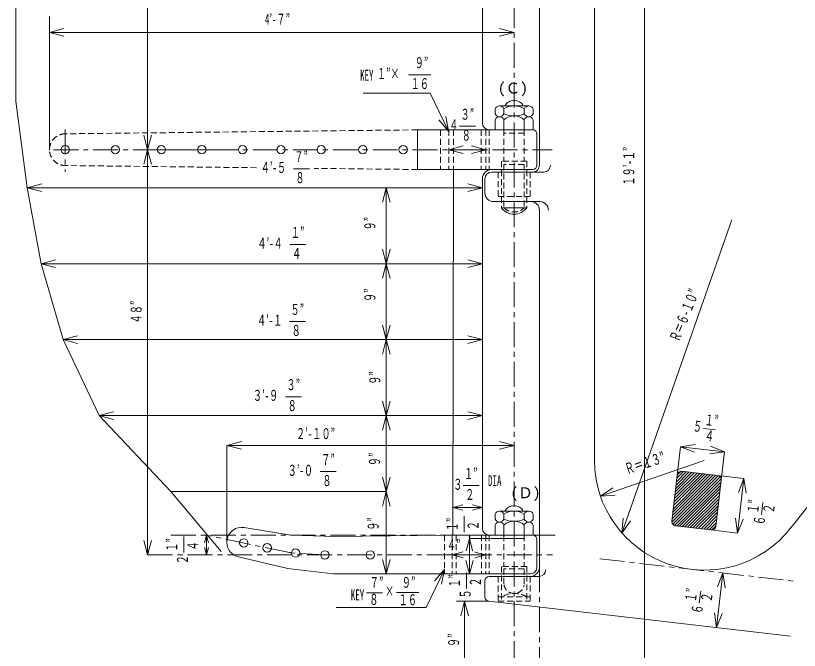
# Model space of a CAD drawing. Units: millimetres, scale not verified. Extents: x -6153 to 6153, y -4352 to 4352.
# Drawn here: x -4916 to -2560, y -3360 to -1451 of the extents above; entities that cross this region are included whole.
import ezdxf
from ezdxf.enums import TextEntityAlignment as Align

# ---------------------------------------------------------------- set-up
doc = ezdxf.new("R2010")
doc.units = ezdxf.units.MM
doc.header["$LTSCALE"] = 15
doc.linetypes.add('CHAIN1', pattern=[8, 5, -1, 1, -1])
doc.linetypes.add('DASHED1', pattern=[1.8, 1.2, -0.6])
for name, color, linetype, lineweight in [('0-0_0', 3, 'Continuous', 18), ('0-1_芯', 4, 'CHAIN1', 18), ('0-2_寸法', 2, 'Continuous', 18)]:
    doc.layers.add(name, color=color, linetype=linetype, lineweight=lineweight)
doc.styles.add('ＭＳ ゴシック', font='')
doc.styles.get('ＭＳ ゴシック').set_extended_font_data('MS Gothic')

msp = doc.modelspace()

# ---------------------------------------------------------------- linework, layer by layer
at = {"layer": '0-0_0'}
for p, q in [((-3513.02, -1773.82), (-3513.02, -776.87)), ((-3176.47, -2788.33), (-3176.47, -774.35)), ((-3341.57, -1900.82), (-3341.57, -870.85)), ((-4881.44, -1968.13), (-4916.37, -1707.99)), ((-3474.92, -1731.01), (-3474.92, -1745.79)), ((-3461.58, -1722.07), (-3417.77, -1722.07)), ((-3448.25, -1731.01), (-3448.25, -1745.79)), ((-3373.95, -1722.07), (-3417.77, -1722.07)), ((-3387.29, -1731.01), (-3387.29, -1745.79)), ((-3360.62, -1731.01), (-3360.62, -1745.79)), ((-3474.92, -1794.14), (-3474.92, -1763.66)), ((-3448.25, -1794.14), (-3448.25, -1763.66)), ((-3387.29, -1794.14), (-3387.29, -1763.66)), ((-3360.62, -1794.14), (-3360.62, -1763.66)), ((-3341.57, -1893.2), (-3341.57, -1773.82)), ((-3708.6, -1794.14), (-3361.89, -1794.14)), ((-3708.6, -1794.14), (-3708.6, -1913.52)), ((-3349.19, -1806.84), (-3349.19, -1900.82)), ((-4393.7, -1853.83), (-4546.1, -1853.83)), ((-4519.86, -1853.83), (-4314.03, -1853.83)), ((-3708.6, -1913.52), (-3361.89, -1913.52)), ((-3601.92, -3013.34), (-3599.69, -1913.52)), ((-3485.08, -1921.14), (-3328.77, -1921.14)), ((-3513.02, -2993.02), (-3513.02, -1941.46)), ((-3505.4, -1984.64), (-3505.4, -1941.46)), ((-3480, -2010.04), (-3340.27, -2010.04)), ((-3455.87, -2028.43), (-3379.67, -2028.43)), ((-3341.57, -3109.86), (-3341.57, -2035.44)), ((-4665.54, -2653.93), (-4449.64, -2882.53)), ((-2934.4, -2893.11), (-2867.92, -2826.63)), ((-2933.23, -2882.96), (-2875.97, -2825.7)), ((-2932.06, -2872.81), (-2884.02, -2824.77)), ((-2930.89, -2862.66), (-2892.08, -2823.84)), ((-2929.72, -2852.51), (-2900.13, -2822.92)), ((-2928.55, -2842.35), (-2908.18, -2821.99)), ((-2927.37, -2832.2), (-2916.61, -2821.44)), ((-2913.34, -2821.39), (-2806.1, -2833.76)), ((-2943.45, -2974), (-2803.72, -2834.27)), ((-2927.42, -2832.55), (-2943.42, -2971.33)), ((-2942.6, -2964.17), (-2811.56, -2833.13)), ((-2941.43, -2954.02), (-2819.61, -2832.2)), ((-2940.93, -2980.46), (-2798.23, -2837.76)), ((-2940.25, -2943.87), (-2827.66, -2831.27)), ((-2939.08, -2933.71), (-2835.71, -2830.35)), ((-2937.91, -2923.56), (-2843.77, -2829.42)), ((-2936.74, -2913.41), (-2851.82, -2828.49)), ((-2935.91, -2984.42), (-2795.15, -2843.67)), ((-2935.57, -2903.26), (-2859.87, -2827.56)), ((-2794.94, -2847.83), (-2810.95, -2986.61)), ((-2928.36, -2985.85), (-2795.54, -2853.04)), ((-2920.31, -2986.78), (-2796.71, -2863.19)), ((-2912.26, -2987.71), (-2797.89, -2873.34)), ((-4449.64, -2882.53), (-4298.66, -3062.31)), ((-2904.21, -2988.64), (-2799.06, -2883.49)), ((-2896.16, -2989.57), (-2800.23, -2893.64)), ((-2888.1, -2990.5), (-2801.4, -2903.79)), ((-2880.05, -2991.43), (-2802.57, -2913.94)), ((-3461.58, -2941.27), (-3417.77, -2941.27)), ((-3373.95, -2941.27), (-3417.77, -2941.27)), ((-2872, -2992.35), (-2803.74, -2924.09)), ((-2863.95, -2993.28), (-2804.91, -2934.25)), ((-2855.9, -2994.21), (-2806.08, -2944.4)), ((-3474.92, -2950.21), (-3474.92, -2964.99)), ((-3448.25, -2950.21), (-3448.25, -2964.99)), ((-3387.29, -2950.21), (-3387.29, -2964.99)), ((-3360.62, -2950.21), (-3360.62, -2964.99)), ((-2847.85, -2995.14), (-2807.25, -2954.55)), ((-2839.79, -2996.07), (-2808.42, -2964.7)), ((-4089.29, -3013.34), (-4229.59, -2990.47)), ((-3474.92, -3013.34), (-3474.92, -2982.86)), ((-3448.25, -3013.34), (-3448.25, -2982.86)), ((-3387.29, -3013.34), (-3387.29, -2982.86)), ((-3360.62, -3013.34), (-3360.62, -2982.86)), ((-2932.26, -2985.4), (-2825.02, -2997.77)), ((-2831.74, -2997), (-2809.59, -2974.85)), ((-2823.62, -2997.86), (-2810.77, -2985)), ((-3387.29, -3023.5), (-3448.25, -3023.5)), ((-3349.19, -3026.04), (-3349.19, -3109.98)), ((-4246.93, -3078.71), (-4097.65, -3114.08)), ((-4097.65, -3114.08), (-3961.61, -3130.18)), ((-3961.61, -3130.18), (-3368.23, -3130.18)), ((-3485.08, -3130.18), (-3368.23, -3130.18)), ((-3505.4, -3199.57), (-3505.4, -3150.5)), ((-3492.7, -3137.8), (-3342.92, -3137.8)), ((-3494.15, -3212.19), (-2586.98, -3316.82))]:
    msp.add_line(p, q, dxfattribs=at)
at = {"layer": '0-0_0', "color": 1, "linetype": 'DASHED1'}
for p, q in [((-3708.6, -1794.14), (-4767.3, -1806.08)), ((-3639.38, -1794.14), (-3639.38, -1913.52)), ((-3613.98, -1794.14), (-3613.98, -1913.52)), ((-3599.69, -1794.14), (-3599.69, -1913.52)), ((-3517.14, -1794.14), (-3517.14, -1913.52)), ((-3502.86, -1794.14), (-3502.86, -1913.52)), ((-3492.7, -1794.14), (-3492.7, -1913.52)), ((-3448.25, -1794.14), (-3448.25, -1888.12)), ((-3387.29, -1804.3), (-3448.25, -1804.3)), ((-3387.29, -1794.14), (-3387.29, -1888.12)), ((-4192.07, -1908.06), (-4767.3, -1901.57)), ((-3455.87, -1888.12), (-3455.87, -2028.43)), ((-3379.67, -1888.12), (-3455.87, -1888.12)), ((-3448.25, -1898.28), (-3448.25, -2028.43)), ((-3387.29, -1898.28), (-3448.25, -1898.28)), ((-3387.29, -1898.28), (-3387.29, -2028.43)), ((-3379.67, -1888.12), (-3379.67, -2028.43)), ((-3708.6, -1913.52), (-4018.46, -1910.02)), ((-3369.51, -1921.14), (-3369.51, -1994.8)), ((-3626.68, -3013.34), (-3626.68, -3130.18)), ((-3604.46, -3013.34), (-3604.46, -3130.18)), ((-3591.76, -3013.34), (-3591.76, -3130.18)), ((-3515.56, -3013.34), (-3515.56, -3130.18)), ((-3502.86, -3013.34), (-3502.86, -3130.18)), ((-3492.7, -3013.34), (-3492.7, -3130.18)), ((-3448.25, -3013.34), (-3448.25, -3107.32)), ((-3387.29, -3013.34), (-3387.29, -3107.32)), ((-3455.87, -3107.32), (-3455.87, -3211.46)), ((-3379.67, -3107.32), (-3455.87, -3107.32)), ((-3379.67, -3107.32), (-3379.67, -3211.46)), ((-3448.25, -3114.94), (-3448.25, -3162.39)), ((-3387.29, -3114.94), (-3448.25, -3114.94)), ((-3387.29, -3114.94), (-3387.29, -3162.39)), ((-3369.51, -3137.8), (-3369.51, -3211.46)), ((-3466.03, -3198.76), (-3369.51, -3198.76)), ((-3341.57, -3226.73), (-3341.57, -3226.7))]:
    msp.add_line(p, q, dxfattribs=at)
at = {"layer": '0-0_0', "color": 4, "lineweight": 9}
msp.add_line((-3341.57, -2010.07), (-3341.57, -2010.04), dxfattribs=at)
at = {"layer": '0-0_0', "color": 7, "lineweight": 9}
msp.add_line((-4449.64, -2882.53), (-4447.1, -2882.53), dxfattribs=at)
at = {"layer": '0-0_0'}
for points in [[(-4878.27, -456.83), (-4916.37, -793.99), (-4916.37, -1707.99)], [(-4881.44, -1968.13), (-4840.17, -2196.73), (-4773.49, -2425.33), (-4665.54, -2653.93)], [(-4089.29, -3013.34), (-3953.33, -3017.24), (-3626.68, -3013.34), (-3360.62, -3013.34)]]:
    msp.add_lwpolyline(points, dxfattribs=at)
at = {"layer": '0-0_0', "color": 1, "linetype": 'DASHED1'}
for points in [[(-3466.03, -1921.14), (-3466.03, -1994.8), (-3369.51, -1994.8)], [(-3466.03, -3137.8), (-3466.03, -3211.46), (-3369.51, -3211.46)]]:
    msp.add_lwpolyline(points, dxfattribs=at)
at = {"layer": '0-0_0', "color": 7, "lineweight": 9}
msp.add_lwpolyline([(-4447.1, -2883.21), (-4449.64, -2882.53), (-4447.1, -2881.85)], dxfattribs=at)
at = {"layer": '0-0_0'}
for centre in [(-4767.3, -1853.83), (-4616.77, -1853.83), (-4478.38, -1853.83), (-4356.78, -1853.83), (-4234.18, -1853.83), (-4118.67, -1853.83), (-3997.69, -1853.83), (-3872.85, -1853.83), (-3751.44, -1853.83), (-4230.8, -3036.83), (-4160.11, -3051.52), (-4074.71, -3067.38), (-3986.66, -3073.03), (-3850.12, -3073.03)]:
    msp.add_circle(centre, 12.7, dxfattribs=at)
for centre, radius, start, end in [((-4271.28, -1747.16), 2009.26, 0.4071, 34.18947), ((-3418.71, -1735.53), 29.88, 88.1909, 153.23806), ((-3416.82, -1735.53), 29.88, 26.76194, 91.8091), ((-3461.58, -1736.49), 14.42, 22.35349, 157.64651), ((-3419.03, -1774.23), 52.18, 88.61724, 124.05848), ((-3416.51, -1774.23), 52.18, 55.94152, 91.38276), ((-3373.95, -1736.49), 14.42, 22.35349, 157.64651), ((-3461.58, -1740.3), 14.42, 202.35349, 337.64651), ((-3461.58, -1769.14), 14.42, 22.35349, 157.64651), ((-3422.22, -1698.19), 54.24, 241.32486, 274.70638), ((-3419.27, -1794.68), 42.45, 87.96823, 133.04378), ((-3413.32, -1698.19), 54.24, 265.29362, 298.67514), ((-3416.26, -1794.68), 42.45, 46.95622, 92.03177), ((-3373.95, -1740.3), 14.42, 202.35349, 337.64651), ((-3373.95, -1769.14), 14.42, 22.35349, 157.64651), ((-3492.7, -1773.82), 20.32, 180, 270), ((-3361.89, -1806.84), 12.7, 0, 90), ((-3361.89, -1900.82), 12.7, 270, 0), ((-3361.89, -1900.82), 20.32, 270, 0), ((-3328.77, -1900.82), 20.32, 270, 0), ((-3485.08, -1941.46), 27.94, 90, 180), ((-3485.08, -1941.46), 20.32, 90, 180), ((-3480, -1984.64), 25.4, 180, 270), ((-3366.97, -2035.44), 25.4, 0, 90), ((-3340.27, -2035.44), 25.4, 0, 90), ((-3417.77, -2001.46), 46.68, 215.29756, 324.70244), ((-3656.75, -2098.03), 1394.63, 320.09261, 358.14629), ((-2846.27, -2788.33), 330.2, 180, 321.75019), ((-2914.8, -2834.01), 12.7, 83.42039, 173.42039), ((-2807.56, -2846.38), 12.7, 353.42039, 83.42039), ((-3461.58, -2955.69), 14.42, 22.35349, 157.64651), ((-3419.03, -2993.43), 52.18, 88.61724, 124.05848), ((-3418.71, -2954.73), 29.88, 88.1909, 153.23806), ((-3416.51, -2993.43), 52.18, 55.94152, 91.38276), ((-3416.82, -2954.73), 29.88, 26.76194, 91.8091), ((-3373.95, -2955.69), 14.42, 22.35349, 157.64651), ((-3461.58, -2959.5), 14.42, 202.35349, 337.64651), ((-3422.22, -2917.39), 54.24, 241.32486, 274.70638), ((-3413.32, -2917.39), 54.24, 265.29362, 298.67514), ((-3373.95, -2959.5), 14.42, 202.35349, 337.64651), ((-4236.6, -3034.91), 45, 81.03978, 256.72844), ((-3461.58, -2988.34), 14.42, 22.35349, 157.64651), ((-3419.27, -3013.88), 42.45, 87.96823, 133.04378), ((-3416.26, -3013.88), 42.45, 46.95622, 92.03177), ((-3373.95, -2988.34), 14.42, 22.35349, 157.64651), ((-2930.81, -2972.79), 12.7, 173.42039, 263.42039), ((-2823.57, -2985.16), 12.7, 263.42039, 353.42039), ((-3492.7, -2993.02), 20.32, 180, 270), ((-3361.89, -3026.04), 12.7, 0, 90), ((-3370.36, -3109.09), 21.19, 275.76401, 357.93122), ((-3370.36, -3109.09), 28.81, 275.76401, 357.93122), ((-3342.92, -3117.48), 20.32, 270, 0), ((-3492.7, -3150.5), 12.7, 90, 180), ((-3492.7, -3199.57), 12.7, 180, 263.42039)]:
    msp.add_arc(centre, radius, start, end, dxfattribs=at)
at = {"layer": '0-0_0', "color": 1, "linetype": 'DASHED1'}
for centre, radius, start, end in [((-4767.03, -1853.83), 47.74, 90.32591, 269.67409), ((-3417.77, -1998.58), 42.67, 224.40676, 315.59324), ((-3417.77, -3158.11), 30.78, 187.99721, 352.00279), ((-3417.77, -3267.35), 78.47, 60.95138, 119.04862)]:
    msp.add_arc(centre, radius, start, end, dxfattribs=at)
at = {"layer": '0-1_芯'}
for p, q in [((-3417.77, -4007.42), (-3417.77, 3673.88)), ((-4767.3, -1793.08), (-4767.3, -1920.33)), ((-4802.93, -1853.83), (-3303.3, -1853.83)), ((-4449.64, -3013.34), (-3294.16, -3013.34)), ((-4093.2, -3065.37), (-4344.51, -3013.34)), ((-4519.86, -3073.03), (-3302.03, -3073.03)), ((-3986.66, -3073.03), (-4086.96, -3066.59)), ((-3160.2, -3084.51), (-2568.06, -3152.81)), ((-3341.57, -3109.86), (-3341.57, -3610.69))]:
    msp.add_line(p, q, dxfattribs=at)
msp.add_arc((-4080.38, -3016.22), 50.8, 255.37985, 262.55475, dxfattribs=at)
at = {"layer": '0-2_寸法'}
for p, q in [((-3025.82, -3440.14), (-3025.82, 2376.46)), ((-4519.86, -634.63), (-4519.86, -1853.83)), ((-4814.77, -1453.42), (-4814.77, -1853.83)), ((-4814.77, -1501.2), (-4771.3, -1489.56)), ((-4814.77, -1501.2), (-3417.77, -1501.2)), ((-4814.77, -1501.2), (-4771.3, -1512.85)), ((-3417.77, -1501.2), (-3461.23, -1489.56)), ((-3417.77, -1501.2), (-3461.23, -1512.85)), ((-3735.2, -1628.41), (-3668.48, -1628.41)), ((-3670.18, -1683.7), (-3871.53, -1683.7)), ((-3615.08, -1798.28), (-3670.18, -1683.7)), ((-3615.08, -1798.28), (-3644.42, -1764.15)), ((-3615.08, -1798.28), (-3623.43, -1754.06)), ((-3581.67, -1783.58), (-3533.58, -1783.58)), ((-4519.86, -1853.83), (-4531.51, -1810.36)), ((-4519.86, -1853.83), (-4508.21, -1810.36)), ((-4519.86, -1853.83), (-4531.51, -1897.29)), ((-4519.86, -1853.83), (-4519.86, -3073.03)), ((-4519.86, -1853.83), (-4508.21, -1897.29)), ((-3613.98, -1853.83), (-3570.52, -1842.18)), ((-3613.98, -1853.83), (-3502.86, -1853.83)), ((-3613.98, -1853.83), (-3570.52, -1865.47)), ((-3502.86, -1853.83), (-3546.32, -1842.18)), ((-3502.86, -1853.83), (-3546.32, -1865.47)), ((-4081.47, -1911.2), (-4033.38, -1911.2)), ((-4881.44, -1968.13), (-4837.98, -1956.48)), ((-4881.44, -1968.13), (-3513.02, -1968.13)), ((-4881.44, -1968.13), (-4837.98, -1979.77)), ((-3802.06, -1968.13), (-3813.71, -2011.59)), ((-3802.06, -1968.13), (-3802.06, -2196.73)), ((-3802.06, -1968.13), (-3790.42, -2011.59)), ((-3513.02, -1968.13), (-3556.48, -1956.48)), ((-3513.02, -1968.13), (-3556.48, -1979.77)), ((-3093.53, -3007.17), (-2762.83, -2064.75)), ((-4091.81, -2139.04), (-4043.72, -2139.04)), ((-3802.06, -2196.73), (-3813.71, -2153.26)), ((-3802.06, -2196.73), (-3790.42, -2153.26)), ((-4840.17, -2196.73), (-4796.7, -2185.08)), ((-3513.02, -2196.73), (-3556.48, -2185.08)), ((-4840.17, -2196.73), (-3513.02, -2196.73)), ((-4840.17, -2196.73), (-4796.7, -2208.37)), ((-3802.06, -2196.73), (-3813.71, -2240.19)), ((-3802.06, -2196.73), (-3790.42, -2240.19)), ((-3513.02, -2196.73), (-3556.48, -2208.37)), ((-4092.91, -2370.82), (-4044.82, -2370.82)), ((-3802.06, -2425.33), (-3813.71, -2381.86)), ((-3802.06, -2425.33), (-3790.42, -2381.86)), ((-4773.49, -2425.33), (-4730.03, -2413.68)), ((-4773.49, -2425.33), (-3513.02, -2425.33)), ((-4773.49, -2425.33), (-4730.03, -2436.97)), ((-3802.06, -2425.33), (-3813.71, -2468.79)), ((-3802.06, -2425.33), (-3802.06, -2653.93)), ((-3513.02, -2425.33), (-3556.48, -2413.68)), ((-3513.02, -2425.33), (-3556.48, -2436.97)), ((-4105.02, -2596.91), (-4056.93, -2596.91)), ((-3802.06, -2653.93), (-3813.71, -2610.46)), ((-3802.06, -2653.93), (-3790.42, -2610.46)), ((-4665.54, -2653.93), (-4622.08, -2642.28)), ((-4665.54, -2653.93), (-3513.02, -2653.93)), ((-4665.54, -2653.93), (-4622.08, -2665.57)), ((-3802.06, -2653.93), (-3813.71, -2697.39)), ((-3802.06, -2653.93), (-3802.06, -2882.53)), ((-3802.06, -2653.93), (-3790.42, -2697.39)), ((-3513.02, -2653.93), (-3556.48, -2642.28)), ((-3513.02, -2653.93), (-3556.48, -2665.57)), ((-2848.57, -2692.09), (-2812.78, -2696.48)), ((-4281.37, -2743.37), (-4237.9, -2731.73)), ((-3417.77, -2743.37), (-3461.23, -2731.73)), ((-4281.37, -2743.37), (-3417.77, -2743.37)), ((-4281.37, -3030.37), (-4281.37, -2743.37)), ((-4281.37, -2743.37), (-4237.9, -2755.02)), ((-3417.77, -2743.37), (-3461.23, -2755.02)), ((-2927.42, -2832.55), (-2917.59, -2747.36)), ((-2917.59, -2747.36), (-2873.07, -2740.77)), ((-2917.59, -2747.36), (-2785.12, -2762.63)), ((-2917.59, -2747.36), (-2875.74, -2763.91)), ((-2785.12, -2762.63), (-2826.96, -2746.08)), ((-2785.12, -2762.63), (-2829.63, -2769.22)), ((-2794.94, -2847.83), (-2785.12, -2762.63)), ((-2846.27, -2788.33), (-3158.46, -2895.88)), ((-4000.5, -2822.39), (-3952.41, -2822.39)), ((-3802.06, -2882.53), (-3813.71, -2839.06)), ((-3802.06, -2882.53), (-3790.42, -2839.06)), ((-2806.1, -2833.76), (-2726.9, -2842.9)), ((-2745.82, -3006.91), (-2726.9, -2842.9)), ((-2726.9, -2842.9), (-2743.45, -2884.74)), ((-2726.9, -2842.9), (-2720.31, -2887.41)), ((-3571.12, -2864.35), (-3523.03, -2864.35)), ((-3158.46, -2895.88), (-3121.16, -2870.72)), ((-4447.1, -2882.53), (-3802.06, -2882.53)), ((-3802.06, -2882.53), (-3813.71, -2925.99)), ((-3802.06, -2882.53), (-3802.06, -3130.18)), ((-3802.06, -2882.53), (-3790.42, -2925.99)), ((-3158.46, -2895.88), (-3113.57, -2892.74)), ((-2674.2, -2951.41), (-2669.81, -2915.61)), ((-3601.75, -2930.24), (-3571.98, -2922.27)), ((-3601.75, -2930.24), (-3571.98, -2938.22)), ((-3601.75, -2930.24), (-3513.02, -2930.24)), ((-3513.02, -2930.24), (-3543.18, -2922.16)), ((-3513.02, -2930.24), (-3543.18, -2938.32)), ((-3567.71, -3004.56), (-3567.71, -2956.47)), ((-3093.53, -3007.17), (-3090.13, -2962.3)), ((-2745.82, -3006.91), (-2752.41, -2962.39)), ((-2745.82, -3006.91), (-2729.27, -2965.06)), ((-3093.53, -3007.17), (-3068.15, -2970.02)), ((-4342.28, -3013.34), (-4348.4, -3036.19)), ((-4342.28, -3013.34), (-4336.16, -3036.19)), ((-4342.28, -3013.34), (-4342.28, -3073.03)), ((-3552.25, -3013.34), (-3553.25, -3017.09)), ((-3552.25, -3013.34), (-3551.24, -3017.09)), ((-3552.25, -3023.5), (-3552.25, -3013.34)), ((-2825.02, -2997.77), (-2745.82, -3006.91)), ((-4519.86, -3073.03), (-4531.51, -3029.56)), ((-4519.86, -3073.03), (-4508.21, -3029.56)), ((-4410.73, -3065.88), (-4410.73, -3017.79)), ((-3552.25, -3023.5), (-3562.08, -3060.19)), ((-3552.25, -3023.5), (-3551.09, -3019.18)), ((-3552.25, -3023.5), (-3542.41, -3060.19)), ((-3552.25, -3023.5), (-3552.25, -3130.18)), ((-4342.28, -3073.03), (-4348.21, -3050.91)), ((-4342.28, -3073.03), (-4336.35, -3050.91)), ((-3604.46, -3073.03), (-3570.66, -3063.97)), ((-3604.46, -3073.03), (-3570.66, -3082.08)), ((-3604.46, -3073.03), (-3502.86, -3073.03)), ((-3502.86, -3073.03), (-3535.96, -3064.16)), ((-3502.86, -3073.03), (-3535.86, -3081.87)), ((-3802.06, -3130.18), (-3813.71, -3086.71)), ((-3802.06, -3130.18), (-3790.42, -3086.71)), ((-3552.25, -3130.18), (-3563.19, -3089.35)), ((-3552.25, -3130.18), (-3541.3, -3089.35)), ((-3627.34, -3116.75), (-3656.68, -3150.87)), ((-3627.34, -3116.75), (-3635.69, -3160.97)), ((-3560.83, -3174.27), (-3560.83, -3126.18)), ((-2790.23, -3127.18), (-2809.14, -3291.2)), ((-2790.23, -3127.18), (-2806.78, -3169.03)), ((-2790.23, -3127.18), (-2783.64, -3171.7)), ((-3861.22, -3186.92), (-3813.13, -3186.92)), ((-3771.27, -3185.95), (-3704.54, -3185.95)), ((-2861.17, -3218.14), (-2856.77, -3182.34)), ((-3494.15, -3212.19), (-3590.95, -3212.19)), ((-3566.52, -3212.19), (-3578.17, -3255.65)), ((-3566.52, -3212.19), (-3566.52, -3440.14)), ((-3566.52, -3212.19), (-3554.87, -3255.65)), ((-2809.14, -3291.2), (-2815.73, -3246.68)), ((-2809.14, -3291.2), (-2792.59, -3249.35))]:
    msp.add_line(p, q, dxfattribs=at)
for points in [[(-3802.06, -2196.73), (-3802.06, -2425.33), (-3790.42, -2468.79)], [(-3448.25, -3023.5), (-3552.25, -3023.5), (-3553.4, -3019.18)], [(-3627.34, -3116.75), (-3682.45, -3231.32), (-3952.33, -3231.32)]]:
    msp.add_lwpolyline(points, dxfattribs=at)

# ---------------------------------------------------------------- texts
at = {"layer": '0-0_0', "color": 2, "style": 'ＭＳ ゴシック'}
msp.add_text('(Ｃ)', height=32.99, dxfattribs=at).set_placement((-3466.43, -1694.78), align=Align.BOTTOM_LEFT)
at = {"layer": '0-2_寸法', "style": 'ＭＳ ゴシック', "width": 0.6}
for s, p in [('4’-７”', (-4166.96, -1487.75)), ('９”', (-3716.67, -1618.53)), ('KEY', (-3880.96, -1656.34)), ('１”×', (-3830.1, -1651.28)), ('１６', (-3729.08, -1681.52)), ('３”', (-3578.9, -1773.66)), ('４', (-3613.03, -1805.98)), ('８', (-3575.54, -1836.69)), ('７”', (-4078.7, -1901.28)), ('４’-５', (-4179.55, -1933.59)), ('８', (-4075.34, -1964.31)), ('１”', (-4089.03, -2129.12)), ('４’-４', (-4189.89, -2161.44)), ('４', (-4085.68, -2192.15)), ('５”', (-4090.14, -2360.9)), ('４’-１', (-4190.99, -2393.21)), ('８', (-4086.78, -2423.93)), ('３”', (-4102.24, -2586.99)), ('３’-９', (-4203.1, -2619.31)), ('８', (-4098.89, -2650.02)), ('２’-１０”', (-4073.5, -2734.23)), ('７”', (-3997.73, -2812.47)), ('３’-０', (-4098.58, -2844.78)), ('１”', (-3568.35, -2854.43)), ('８', (-3994.37, -2875.49)), ('３', (-3600.93, -2886.74)), ('DIA', (-3496.29, -2875.84)), ('２', (-3564.99, -2917.45)), ('４”', (-3619.84, -3069.17)), ('７”', (-3851.75, -3182.24)), ('９”', (-3755.36, -3181.71)), ('KEY', (-3908.86, -3219.63)), ('×', (-3805.82, -3207.85)), ('８', (-3853.35, -3232.83)), ('１６', (-3764.95, -3233.9))]:
    msp.add_text(s, height=32.99, dxfattribs=at).set_placement(p, align=Align.BOTTOM_LEFT)
for s, rotation, p in [('１９’-１”', 90, (-3046.68, -1962.17)), ('９”', 90, (-3824.97, -2096.8)), ('９”', 90, (-3824.97, -2311.96)), ('Ｒ＝６-１０”', 68, (-2912.65, -2437.99)), ('４８”', 90, (-4527.71, -2376.6)), ('９”', 90, (-3810.13, -2560.97)), ('１”', 353, (-2847.53, -2691.52)), ('５', 353, (-2883.12, -2710.38)), ('４', 353, (-2847.44, -2739.15)), ('９”', 90, (-3810.96, -2805.87)), ('Ｒ＝１３”', 18, (-3075.43, -2840.38)), ('１”', 83, (-2674.78, -2950.36)), ('２', 83, (-2627.14, -2950.27)), ('９”', 90, (-3814.93, -3000.05)), ('１”', 90, (-3577.63, -3001.79)), ('６', 83, (-2655.91, -2985.95)), ('２', 90, (-3514.6, -2998.43)), ('１”', 90, (-4420.65, -3063.11)), ('４', 90, (-4357.62, -3059.75)), ('２', 90, (-4388.48, -3100.86)), ('１”', 90, (-3570.75, -3171.49)), ('２', 90, (-3507.72, -3168.14)), ('１”', 83, (-2861.74, -3217.1)), ('５', 90, (-3538.43, -3204.07)), ('２', 83, (-2814.1, -3217.01)), ('６', 83, (-2842.87, -3252.68)), ('９”', 90, (-3573.25, -3349.77))]:
    msp.add_text(s, height=32.99, rotation=rotation, dxfattribs=at).set_placement(p, align=Align.BOTTOM_LEFT)
at = {"layer": '0-2_寸法', "style": 'ＭＳ ゴシック'}
msp.add_text('(Ｄ)', height=32.99, dxfattribs=at).set_placement((-3428.52, -2912.21), align=Align.BOTTOM_LEFT)

doc.saveas('drawing.dxf')
